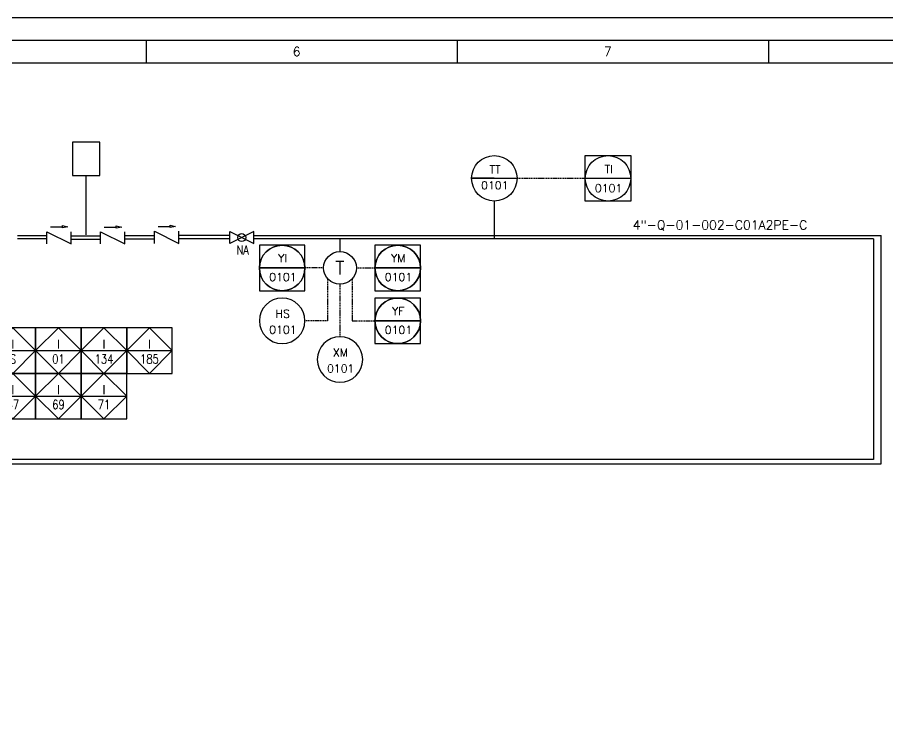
# Model space of a CAD drawing. Header units: millimetres. Extents: x 255 to 1096, y 140 to 804.
# Drawn here: x 578.3 to 769.6, y 575.4 to 733.8 of the extents above; entities that cross this region are included whole.
import ezdxf
from ezdxf.enums import TextEntityAlignment as Align

# ---------------------------------------------------------------- set-up
doc = ezdxf.new("R2010")
doc.units = ezdxf.units.MM
doc.linetypes.add('TRAZOS', pattern=[0.75, 0.5, -0.25])
for name, color, linetype in [('FORMATO', 7, 'Continuous'), ('INSTRUMENTOS', 1, 'Continuous'), ('TEX', 7, 'Continuous'), ('TEXTO-INSTRUMENTACION', 7, 'Continuous'), ('TEXTO-VALVULAS Y ACCESORIOS', 7, 'Continuous'), ('TUBERIA', 5, 'Continuous'), ('TUBERÍA2', 1, 'TRAZOS'), ('VALVULAS Y ACCESORIOS', 1, 'Continuous')]:
    doc.layers.add(name, color=color, linetype=linetype)
doc.layers.add('TUBERÍA3', color=1, linetype='Continuous', true_color=0xff0000)
doc.styles.add('PY', font='ROMANS.shx')
doc.styles.add('PY1', font='ROMANS.shx', dxfattribs={"width": 0.8})
doc.styles.add('TXT', font='txt')
doc.linetypes.add('SEÑAL_MECANICA2', pattern='A,4.411183,["o",PY,S=4.130212,R=360,X=0,Y=-1.374288],0.588817,-0.374158,["",PY,S=2,R=360,X=0,Y=-0.688262],-2.183682', length=7.55784)

# ---------------------------------------------------------------- blocks, each defined once
blk = doc.blocks.new('SECUENCIA PROGRAMADA EN SISTEMA DE CONTROL PLC')
at = {"layer": 'INSTRUMENTOS'}
blk.add_line((-5, 5), (5, 5), dxfattribs=at)
at = {"layer": 'INSTRUMENTOS', "flags": 128}
for points in [[(0, 0), (-5, 5), (0, 10), (5, 5)], [(-5, 0), (5, 0), (5, 10), (-5, 10)]]:
    blk.add_lwpolyline(points, close=True, dxfattribs=at)
at = {"layer": 'TEXTO-INSTRUMENTACION', "linetype": 'Continuous', "style": 'PY1', "width": 0.8}
for tag, p in [('XXX', (0.01, 6.43)), ('YYY', (0.01, 3.17))]:
    blk.add_attdef(tag, text='', height=2, dxfattribs=at).set_placement(p, align=Align.MIDDLE_CENTER)
blk = doc.blocks.new('SEÑAL CIRCU MARCO')
at = {"color": 1, "linetype": 'Continuous', "ltscale": 0.5}
blk.add_line((5.7, 5.7), (-5.7, 5.7), dxfattribs=at)
at = {"color": 1, "flags": 128}
blk.add_lwpolyline([(5.7, 0), (-5.7, 0), (-5.7, 11.4), (5.7, 11.4)], close=True, dxfattribs=at)
at = {"color": 1}
blk.add_circle((0, 5.7), 5.7, dxfattribs=at)
at = {"style": 'PY'}
for tag, p in [('XXX', (0.18, 7.98)), ('YYY', (0.13, 3.24))]:
    blk.add_attdef(tag, text='', height=2, dxfattribs=at).set_placement(p, align=Align.MIDDLE)
blk = doc.blocks.new('SEÑAL CIR')
at = {"color": 1}
blk.add_circle((0, 5.7), 5.7, dxfattribs=at)
at = {"layer": 'INSTRUMENTOS', "linetype": 'Continuous', "style": 'PY', "flags": 4}
for p in [(0.18, 6.94), (0.13, 2.95)]:
    blk.add_attdef('---', text='', height=2, dxfattribs=at).set_placement(p, align=Align.CENTER)
blk = doc.blocks.new('MARCO-A1')
at = {"layer": 'FORMATO', "color": 5}
for p, q in [((352.08, 589), (352.08, 584)), ((420.5, 589), (420.5, 584)), ((488.92, 589), (488.92, 584))]:
    blk.add_line(p, q, dxfattribs=at)
at = {"layer": 'FORMATO', "color": 1}
blk.add_lwpolyline([(0, 594), (841, 594), (841, 0), (0, 0)], close=True, dxfattribs=at)
at = {"layer": 'FORMATO', "color": 5}
blk.add_lwpolyline([(5, 589), (836, 589), (836, 5), (5, 5)], close=True, dxfattribs=at)
at = {"layer": 'FORMATO', "color": 8, "linetype": 'Continuous'}
blk.add_lwpolyline([(10, 584), (831, 584), (831, 10), (10, 10)], close=True, dxfattribs=at)
at = {"layer": 'FORMATO', "color": 1, "style": 'PY'}
for s, p in [('6', (384.34, 585.5)), ('7', (452.75, 585.5))]:
    blk.add_text(s, height=2, dxfattribs=at).set_placement(p)
blk = doc.blocks.new('VALVULA RETENCION')
at = {"layer": 'VALVULAS Y ACCESORIOS'}
blk.add_line((0.79, 2.4), (3.43, 2.4), dxfattribs=at)
at = {"layer": 'VALVULAS Y ACCESORIOS', "flags": 128}
blk.add_lwpolyline([(4.65, 2.4), (3.43, 2.14), (3.43, 2.66)], close=True, dxfattribs=at)
blk.add_lwpolyline([(0, -1.33), (0, 1.33), (5.33, -1.33), (5.33, 1.33)], dxfattribs=at)
at = {"layer": 'TEXTO-VALVULAS Y ACCESORIOS', "linetype": 'SEÑAL_MECANICA2', "style": 'PY1', "width": 0.8}
blk.add_attdef('REF.', text='', height=2, dxfattribs=at).set_placement((2.94, -3.07), align=Align.MIDDLE)
blk = doc.blocks.new('VALV GLOB-V')
at = {"layer": 'INSTRUMENTOS', "color": 1, "flags": 128}
blk.add_lwpolyline([(5.7, -1.43), (5.7, 1.43), (0, -1.43), (0, 1.43)], close=True, dxfattribs=at)
at = {"layer": 'INSTRUMENTOS', "color": 1}
blk.add_circle((2.85, 0), 0.95, dxfattribs=at)
at = {"layer": 'INSTRUMENTOS', "color": 7, "linetype": 'SEÑAL_MECANICA2', "style": 'PY'}
blk.add_attdef('REF.', text='', height=2, dxfattribs=at).set_placement((3, -3.37), align=Align.MIDDLE)

msp = doc.modelspace()

# ---------------------------------------------------------------- linework, layer by layer
msp.add_line((683.16, 698.39), (678.16, 698.39))
at = {"color": 1}
for p, q in [((678.16, 698.39), (688.16, 698.39)), ((683.16, 693.39), (683.16, 685.05))]:
    msp.add_line(p, q, dxfattribs=at)
msp.add_circle((649.22, 678.69), 3.6, dxfattribs=at)
at = {"layer": 'TUBERIA', "color": 5, "linetype": 'Continuous'}
for p, q in [((578.3, 685.85), (584.65, 685.85)), ((590.08, 685.74), (596.43, 685.74)), ((601.94, 685.84), (608.29, 685.84)), ((613.91, 685.86), (624.94, 685.86)), ((630.14, 685.83), (768.18, 685.85))]:
    msp.add_line(p, q, dxfattribs=at)
at = {"layer": 'TUBERIA', "color": 4, "linetype": 'Continuous'}
for p, q in [((584.65, 685.05), (578.3, 685.05)), ((608.29, 685.04), (601.94, 685.04)), ((624.88, 685.06), (613.91, 685.06)), ((766.56, 685.05), (630.28, 685.05)), ((596.43, 684.94), (590.08, 684.94))]:
    msp.add_line(p, q, dxfattribs=at)
msp.add_lwpolyline([(590.38, 699.04), (596.44, 699.04), (596.44, 706.35), (590.38, 706.35)], close=True, dxfattribs=at)
for points in [[(593.41, 685.95), (593.41, 699.04)], [(766.56, 685.05), (766.56, 636.53), (323.12, 636.53), (323.12, 602.7)]]:
    msp.add_lwpolyline(points, dxfattribs=at)
at = {"layer": 'TUBERIA', "color": 5, "linetype": 'Continuous'}
msp.add_lwpolyline([(324.06, 603.5), (324.06, 635.59), (768.18, 635.59), (768.18, 685.85)], dxfattribs=at)
at = {"layer": 'TUBERÍA2', "color": 1, "ltscale": 0.5}
msp.add_lwpolyline([(688.16, 698.39), (703.16, 698.39)], dxfattribs=at)
at = {"layer": 'TUBERÍA2', "ltscale": 0.5}
for points in [[(645.62, 678.69), (641.51, 678.69)], [(652.82, 678.69), (656.92, 678.69)], [(646.51, 676.31), (646.51, 667.05), (641.51, 667.05)], [(651.92, 676.31), (651.92, 667.05), (656.92, 667.05)], [(649.22, 675.09), (649.22, 663.54)]]:
    msp.add_lwpolyline(points, dxfattribs=at)
at = {"layer": 'TUBERÍA3'}
for points in [[(703.16, 698.38), (713.16, 698.39)], [(649.22, 685.05), (649.22, 682.29)], [(631.51, 678.68), (641.51, 678.69)], [(656.92, 678.68), (666.92, 678.69)], [(656.92, 667.05), (666.92, 667.05)]]:
    msp.add_lwpolyline(points, dxfattribs=at)
for centre in [(708.16, 698.38), (636.51, 678.68), (661.92, 678.68), (661.92, 667.05)]:
    msp.add_circle(centre, 5, dxfattribs=at)

# ---------------------------------------------------------------- block references
msp.add_blockref('MARCO-A1', (254.5, 139.78))
at = {"linetype": 'Continuous'}
ref = msp.add_blockref('SEÑAL CIR', (683.16, 693.39), dxfattribs=dict(at, xscale=0.8771000000000412, yscale=0.8771000000000412, zscale=0.8771000000000412))
ref.add_attrib('---', 'TT', dxfattribs={"layer": 'INSTRUMENTOS', "color": 7, "linetype": 'Continuous', "height": 1.754, "style": 'PY'}).set_placement((683.32, 699.47), align=Align.CENTER)
ref.add_attrib('---', '0101', dxfattribs={"layer": 'INSTRUMENTOS', "color": 7, "linetype": 'Continuous', "height": 1.754, "style": 'PY'}).set_placement((683.27, 695.97), align=Align.CENTER)
at = {"xscale": 0.8771000000000412, "yscale": 0.8771000000000412, "zscale": 0.8771000000000412}
msp.add_blockref('SEÑAL CIRCU MARCO', (708.16, 693.38), dxfattribs=at).add_auto_attribs({'XXX': 'TI', 'YYY': '0101'})
at = {"linetype": 'Continuous'}
for p in [(584.76, 685.33), (596.59, 685.28), (608.44, 685.41)]:
    msp.add_blockref('VALVULA RETENCION', p, dxfattribs=at)
at = {"linetype": 'Continuous', "xscale": 0.9232631578946666, "yscale": 0.9232631578946666, "zscale": 0.9232631578946666}
msp.add_blockref('VALV GLOB-V', (625, 685.37), dxfattribs=at)
ref = msp.add_blockref('SEÑAL CIRCU MARCO', (636.51, 683.68), dxfattribs=dict(xscale=-0.8771000000000412, yscale=0.8771000000000412, zscale=0.8771000000000412, rotation=180))
ref.add_attrib('XXX', '0101', dxfattribs={"height": 1.754, "style": 'PY'}).set_placement((636.67, 676.68), align=Align.MIDDLE)
ref.add_attrib('YYY', 'YI', dxfattribs={"height": 1.754, "style": 'PY'}).set_placement((636.62, 680.84), align=Align.MIDDLE)
ref = msp.add_blockref('SEÑAL CIRCU MARCO', (661.92, 683.68), dxfattribs=dict(xscale=-0.8771000000000412, yscale=0.8771000000000412, zscale=0.8771000000000412, rotation=180))
ref.add_attrib('XXX', '0101', dxfattribs={"height": 1.754, "style": 'PY'}).set_placement((662.08, 676.68), align=Align.MIDDLE)
ref.add_attrib('YYY', 'YM', dxfattribs={"height": 1.754, "style": 'PY'}).set_placement((662.03, 680.84), align=Align.MIDDLE)
at = {"linetype": 'Continuous'}
ref = msp.add_blockref('SEÑAL CIR', (636.51, 672.07), dxfattribs=dict(at, xscale=-0.8771000000000412, yscale=0.8771000000000412, zscale=0.8771000000000412, rotation=180))
ref.add_attrib('---', '0101', dxfattribs={"layer": 'INSTRUMENTOS', "color": 7, "linetype": 'Continuous', "height": 1.754, "style": 'PY'}).set_placement((636.67, 664.23), align=Align.CENTER)
ref.add_attrib('---', 'HS', dxfattribs={"layer": 'INSTRUMENTOS', "color": 7, "linetype": 'Continuous', "height": 1.754, "style": 'PY'}).set_placement((636.62, 667.73), align=Align.CENTER)
ref = msp.add_blockref('SEÑAL CIRCU MARCO', (661.92, 672.05), dxfattribs=dict(xscale=-0.8771000000000412, yscale=0.8771000000000412, zscale=0.8771000000000412, rotation=180))
ref.add_attrib('XXX', '0101', dxfattribs={"height": 1.754, "style": 'PY'}).set_placement((662.08, 665.05), align=Align.MIDDLE)
ref.add_attrib('YYY', 'YF', dxfattribs={"height": 1.754, "style": 'PY'}).set_placement((662.03, 669.21), align=Align.MIDDLE)
ref = msp.add_blockref('SECUENCIA PROGRAMADA EN SISTEMA DE CONTROL PLC', (577.3, 655.49), dxfattribs=dict(xscale=1.001089596937504, yscale=1.001089596937504, zscale=1.001089596937504))
ref.add_attrib('XXX', 'I', dxfattribs={"layer": 'TEXTO-INSTRUMENTACION', "linetype": 'Continuous', "height": 2, "style": 'TXT'}).set_placement((577.31, 661.93), align=Align.MIDDLE_CENTER)
ref.add_attrib('YYY', 'S', dxfattribs={"layer": 'TEXTO-INSTRUMENTACION', "linetype": 'Continuous', "height": 2, "style": 'PY1', "width": 0.8}).set_placement((577.31, 658.66), align=Align.MIDDLE_CENTER)
ref = msp.add_blockref('SECUENCIA PROGRAMADA EN SISTEMA DE CONTROL PLC', (587.31, 655.49), dxfattribs=dict(xscale=1.001089596937504, yscale=1.001089596937504, zscale=1.001089596937504))
ref.add_attrib('XXX', 'I', dxfattribs={"layer": 'TEXTO-INSTRUMENTACION', "linetype": 'Continuous', "height": 2, "style": 'TXT'}).set_placement((587.32, 661.93), align=Align.MIDDLE_CENTER)
ref.add_attrib('YYY', '01', dxfattribs={"layer": 'TEXTO-INSTRUMENTACION', "linetype": 'Continuous', "height": 2.002, "style": 'PY1', "width": 0.8}).set_placement((587.32, 658.66), align=Align.MIDDLE_CENTER)
ref = msp.add_blockref('SECUENCIA PROGRAMADA EN SISTEMA DE CONTROL PLC', (597.33, 655.49), dxfattribs=dict(xscale=1.001089596937504, yscale=1.001089596937504, zscale=1.001089596937504))
ref.add_attrib('XXX', 'I', dxfattribs={"layer": 'TEXTO-INSTRUMENTACION', "linetype": 'Continuous', "height": 2, "style": 'TXT'}).set_placement((597.33, 661.93), align=Align.MIDDLE_CENTER)
ref.add_attrib('YYY', '134', dxfattribs={"layer": 'TEXTO-INSTRUMENTACION', "linetype": 'Continuous', "height": 2.002, "style": 'PY1', "width": 0.8}).set_placement((597.33, 658.66), align=Align.MIDDLE_CENTER)
ref = msp.add_blockref('SECUENCIA PROGRAMADA EN SISTEMA DE CONTROL PLC', (607.34, 655.49), dxfattribs=dict(xscale=1.001089596937504, yscale=1.001089596937504, zscale=1.001089596937504))
ref.add_attrib('XXX', 'I', dxfattribs={"layer": 'TEXTO-INSTRUMENTACION', "linetype": 'Continuous', "height": 2, "style": 'TXT'}).set_placement((607.34, 661.93), align=Align.MIDDLE_CENTER)
ref.add_attrib('YYY', '185', dxfattribs={"layer": 'TEXTO-INSTRUMENTACION', "linetype": 'Continuous', "height": 2.002, "style": 'PY1', "width": 0.8}).set_placement((607.34, 658.66), align=Align.MIDDLE_CENTER)
ref = msp.add_blockref('SEÑAL CIR', (649.22, 663.54), dxfattribs=dict(at, xscale=-0.8771000000000412, yscale=0.8771000000000412, zscale=0.8771000000000412, rotation=180))
ref.add_attrib('---', '0101', dxfattribs={"layer": 'INSTRUMENTOS', "color": 7, "linetype": 'Continuous', "height": 1.754, "style": 'PY'}).set_placement((649.38, 655.7), align=Align.CENTER)
ref.add_attrib('---', 'XM', dxfattribs={"layer": 'INSTRUMENTOS', "color": 7, "linetype": 'Continuous', "height": 1.754, "style": 'PY'}).set_placement((649.33, 659.2), align=Align.CENTER)
ref = msp.add_blockref('SECUENCIA PROGRAMADA EN SISTEMA DE CONTROL PLC', (577.3, 645.48), dxfattribs=dict(xscale=1.001089596937504, yscale=1.001089596937504, zscale=1.001089596937504))
ref.add_attrib('XXX', 'I', dxfattribs={"layer": 'TEXTO-INSTRUMENTACION', "linetype": 'Continuous', "height": 2, "style": 'TXT'}).set_placement((577.31, 651.92), align=Align.MIDDLE_CENTER)
ref.add_attrib('YYY', '67', dxfattribs={"layer": 'TEXTO-INSTRUMENTACION', "linetype": 'Continuous', "height": 2.002, "style": 'PY1', "width": 0.8}).set_placement((577.31, 648.65), align=Align.MIDDLE_CENTER)
ref = msp.add_blockref('SECUENCIA PROGRAMADA EN SISTEMA DE CONTROL PLC', (587.31, 645.48), dxfattribs=dict(xscale=1.001089596937504, yscale=1.001089596937504, zscale=1.001089596937504))
ref.add_attrib('XXX', 'I', dxfattribs={"layer": 'TEXTO-INSTRUMENTACION', "linetype": 'Continuous', "height": 2, "style": 'TXT'}).set_placement((587.32, 651.92), align=Align.MIDDLE_CENTER)
ref.add_attrib('YYY', '69', dxfattribs={"layer": 'TEXTO-INSTRUMENTACION', "linetype": 'Continuous', "height": 2.002, "style": 'PY1', "width": 0.8}).set_placement((587.32, 648.65), align=Align.MIDDLE_CENTER)
ref = msp.add_blockref('SECUENCIA PROGRAMADA EN SISTEMA DE CONTROL PLC', (597.33, 645.48), dxfattribs=dict(xscale=1.001089596937504, yscale=1.001089596937504, zscale=1.001089596937504))
ref.add_attrib('XXX', 'I', dxfattribs={"layer": 'TEXTO-INSTRUMENTACION', "linetype": 'Continuous', "height": 2, "style": 'TXT'}).set_placement((597.33, 651.92), align=Align.MIDDLE_CENTER)
ref.add_attrib('YYY', '71', dxfattribs={"layer": 'TEXTO-INSTRUMENTACION', "linetype": 'Continuous', "height": 2.002, "style": 'PY1', "width": 0.8}).set_placement((597.33, 648.65), align=Align.MIDDLE_CENTER)

# ---------------------------------------------------------------- texts
at = {"color": 7, "style": 'PY'}
msp.add_text('T', height=2.92, dxfattribs=at).set_placement((649.22, 678.69), align=Align.MIDDLE)
at = {"layer": 'TEX', "color": 7, "insert": (627.84, 682.65), "char_height": 2, "width": 28.6036, "attachment_point": 5, "style": 'PY1'}
msp.add_mtext('NA', dxfattribs=at)
at = {"layer": 'TEXTO-VALVULAS Y ACCESORIOS', "style": 'PY'}
msp.add_text('4"-Q-01-002-C01A2PE-C', height=2, dxfattribs=at).set_placement((732.78, 687.14), align=Align.CENTER)

doc.saveas('drawing.dxf')
